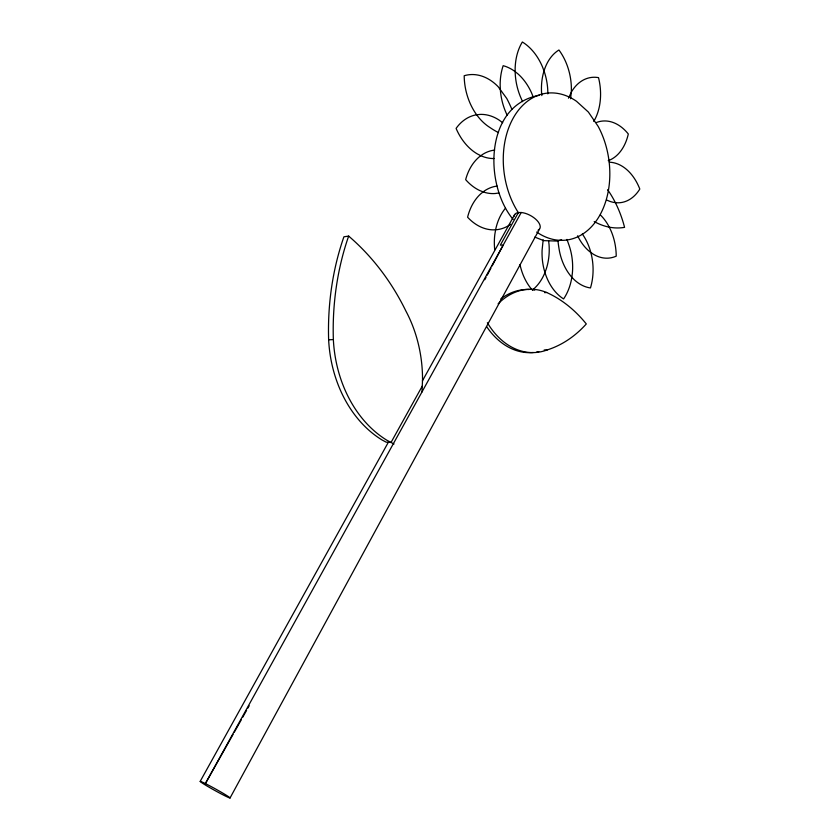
<?xml version="1.0" encoding="UTF-8"?>
<svg xmlns="http://www.w3.org/2000/svg" width="840" height="840" viewBox="0 0 840 840"><rect width="100%" height="100%" fill="white"/><g stroke="black" fill="none" stroke-linecap="round" stroke-linejoin="round"><path stroke-width="1.26" d="M547.806 93.88L547.817 91.56A50.211 36.11 78.3 0 0 544.288 71.694L542.525 66.98A50.211 36.11 78.3 0 0 522.354 42A49.76 34.923 78.8 0 0 515.141 68.743L515.235 73.805A49.76 34.923 78.8 0 0 521.188 98.511L522.533 101.651M422.006 391.986L422.531 379.911A126.399 105.168 89.6 0 0 405.836 310.926A247.16 215.271 -85.3 0 0 348.653 236.093L343.906 236.796A224.259 167.905 87.9 0 0 328.639 339.801A116.897 91.802 87.4 0 0 382.116 440.013L386.201 442.176L391.041 442.449L422.268 386.085M543.175 239.747L542.105 250.037A47.534 33.884 85.2 0 0 544.173 269.85L545.601 274.544A47.534 33.884 85.2 0 0 563.598 298.935A49.424 36.11 85.2 0 0 571.736 277.988L572.365 273.231A49.424 36.11 85.2 0 0 568.775 244.514L566.969 239.4M570.601 98.763L571.337 91.612A49.465 35.059 78.7 0 0 558.936 50.001A48.867 33.936 79.8 0 0 544.698 68.859L543.354 73.217A48.867 33.936 79.8 0 0 541.548 92.474L541.832 95.592M568.449 98.186L571.694 91.508A48.027 33.117 81.1 0 1 598.521 77.637A48.489 33.821 79.4 0 1 593.744 121.454M484.785 279.731L486.014 277.421M487.242 275.121L490.917 268.202M492.146 265.892L503.171 245.144L500.356 245.123L518.395 212.562L521.22 212.51A14.396 7.003 28.7 0 1 536.938 220.385A14.396 7.003 28.7 0 1 538.03 230.223M230.034 798A17.115 0.83 29 0 0 208.908 785.389A17.115 0.83 29 0 0 206.43 785.652A17.115 0.83 29 0 0 230.034 798L539.543 229.016M521.22 212.51L205.38 783.583L233.069 734.401M200.193 781.368L388.657 441.704M422.405 380.887L514.731 214.505M234.35 732.123L241.437 719.534M242.718 717.255L246.582 710.388M247.874 708.099L249.165 705.821M505.502 208.173L505.197 208.52A48.93 35.805 84.4 0 0 495.653 229.53L494.823 234.476A48.93 35.805 84.4 0 0 494.739 249.847M561.614 239.704L557.571 241.08L543.753 240.639L534.776 237.09M539.438 95.298C484.669 104.832 483.745 184.338 513.156 219.46M498.907 192.969L495.138 193.526A51.345 37.852 79.8 0 1 483.536 192.045L479.703 190.523A51.345 37.852 79.8 0 1 465.654 179.634A49.97 36.971 82.2 0 1 479.598 156.618L482.906 154.245A49.97 36.971 82.2 0 1 493.815 150.192L494.655 150.129M497.185 186.113L495.18 186.375A49.78 36.971 83.6 0 0 484.376 190.964L481.12 193.494A49.78 36.971 83.6 0 0 467.596 217.214A51.135 37.926 81.2 0 0 493.353 229.866L497.175 229.646A51.135 37.926 81.2 0 0 510.531 224.353M544.551 292.645L546.63 292.488A151.001 112.518 -87.8 0 1 586.299 323.946A141.992 104.16 82.9 0 1 547.312 349.892L544.183 349.976M328.639 339.801L333.354 339.591A117.432 91.959 87.4 0 0 386.946 440.276L394.002 444.024M494.004 158.487L492.681 158.54A51.545 37.706 78.5 0 1 481.079 155.831L477.298 153.909A51.545 37.706 78.5 0 1 456.089 128.415A50.61 37.548 80.5 0 1 476.07 114.87L479.945 114.419A50.61 37.548 80.5 0 1 499.149 120.11L502.667 122.714M594.184 221.634L597.471 223.23A88.515 60.711 81.8 0 0 608.811 227.062L611.09 227.472A88.515 60.711 81.8 0 0 624.572 227.367A96.632 69.542 85 0 0 615.615 203.165L614.176 200.372A96.632 69.542 85 0 0 609.441 192.371A47.324 33.401 84.2 0 0 607.53 189.767M498.509 132.605L497.396 132.037A95.162 67.599 77.1 0 1 489.93 127.512A51.282 37.023 78 0 1 464.195 75.736A51.062 37.748 78.9 0 1 498.215 86.783L506.762 98.49A104.549 79.128 79.2 0 1 511.329 108.035L511.896 109.4M507.286 115.343L506.982 114.786A50.138 35.585 79 0 1 500.367 90.101L500.157 84.977A50.138 35.585 79 0 1 503.16 65.688A50.39 36.698 79 0 1 514.311 71.011L517.766 73.731A50.39 36.698 79 0 1 531.562 92.894L533.159 96.862M577.626 235.788L579.096 238.655A46.809 32.613 83.9 0 0 589.848 251.759L592.998 253.995A46.809 32.613 83.9 0 0 616.224 256.158A48.069 34.125 85.2 0 0 610.134 228.869L608.055 224.921A48.069 34.125 85.2 0 0 600.337 214.914M548.615 240.797L549.045 244.597A50.211 37.149 84.2 0 1 546.378 268.632L544.782 272.979A50.211 37.149 84.2 0 1 532.34 290.115M557.981 240.944L557.991 241.091A92.978 64.207 84.8 0 0 559.503 251.381A47.114 33.201 84.8 0 0 571.169 276.486L574.046 279.531A47.114 33.201 84.8 0 0 590.468 287.942A48.762 35.185 85.5 0 0 591.444 254.972L590.226 250.362A48.762 35.185 85.5 0 0 582.299 233.972M514.122 216.248A14.396 7.003 28.7 0 1 518.395 212.562M536.687 232.06A74.099 52.763 81.8 0 0 599.308 216.143A74.099 52.763 81.8 0 0 598.164 126.389L588.378 112.056L576.44 101.231A74.099 52.763 81.8 0 0 512.264 119.868A74.099 52.763 81.8 0 0 518.427 212.783M609.378 162.215A47.303 32.812 84 0 1 639.807 189.053A46.694 32.056 82.3 0 1 616.949 202.776L613.599 202.377A46.694 32.056 82.3 0 1 606.963 200.12M596.663 122.409A47.544 32.844 82.6 0 1 628.309 133.99A47.418 32.666 80.8 0 1 608.202 160.681M531.625 289.286A48.216 34.829 84.9 0 1 519.992 264.6M333.354 339.591A225.236 168.126 87.9 0 1 348.653 236.093M498.12 303.828A74.109 54.632 89.1 0 1 546.63 292.488M547.312 349.892A75.442 55.388 85.6 0 1 487.368 322.718M533.295 352.506A75.243 55.346 85.6 0 1 486.854 326.918M538.808 351.614A75.243 55.346 85.6 0 1 536.624 352.065M500.777 298.967A73.92 54.6 89.1 0 1 529.116 289.506M532.486 289.79A73.92 54.6 89.1 0 1 534.734 290.125"/></g></svg>
